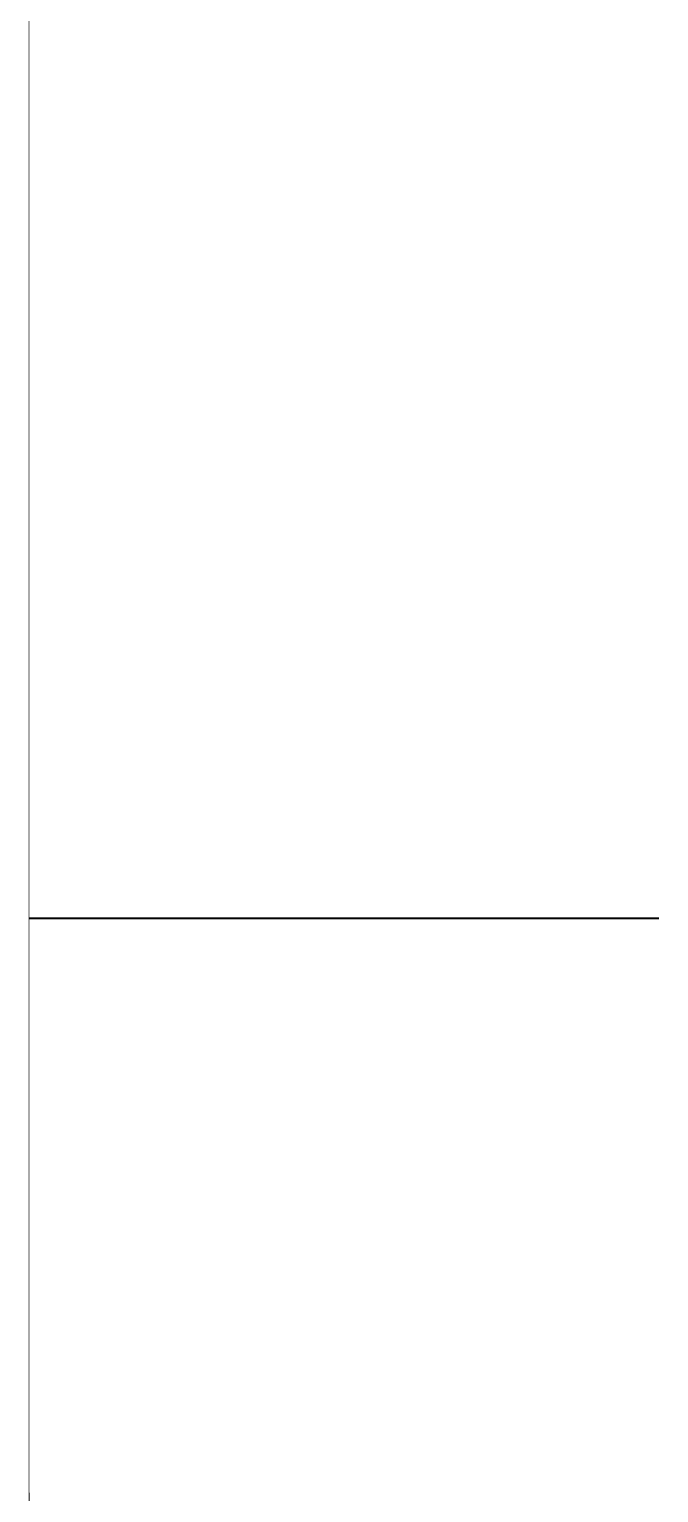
# Model space of a CAD drawing. Extents: x -3080 to 28500, y -1326 to 31609.
# Drawn here: x 26215 to 26220.2, y 28033.92 to 28046.02 of the extents above; entities that cross this region are included whole.
import ezdxf
from ezdxf.xclip import XClip

# ---------------------------------------------------------------- set-up
doc = ezdxf.new("R2010")
doc.units = 0
doc.header["$LTSCALE"] = 100
doc.header["$XCLIPFRAME"] = 2
doc.linetypes.add('188K-SM-07-F10-MECH-CR PIPE-Y2257103$0$X-S-FAB_SL ALL$0$Wipeout_Contour', pattern=[1, 0, -1])
for name, color, linetype in [('0-xref', 8, 'Continuous'), ('188K-SM-07-F10-MECH-CR PIPE-Y2257103$0$X-S-FAB_SL ALL$0$A-WALL-EX', 7, 'Continuous'), ('188K-SM-07-F10-MECH-CR PIPE-Y2257103$0$X-S-FAB_SL ALL$0$ASP_1', 1, 'Continuous'), ('188K-SM-07-F10-MECH-CR PIPE-Y2257103$0$X-S-FAB_SL ALL$0$Hattch', 7, 'Continuous')]:
    doc.layers.add(name, color=color, linetype=linetype)

# ---------------------------------------------------------------- blocks, each defined once
blk = doc.blocks.new('188K-SM-07-F10-MECH-CR PIPE-Y2257103$0$X-S-FAB_SL ALL$0$剖面元素_28_3', base_point=(23061.264, -8263.064))
at = {"layer": '188K-SM-07-F10-MECH-CR PIPE-Y2257103$0$X-S-FAB_SL ALL$0$A-WALL-EX', "color": 6, "lineweight": 0}
blk.add_line((49276.264, -6418.064), (49276.264, -6673.564), dxfattribs=at)
blk = doc.blocks.new('188K-SM-07-F10-MECH-CR PIPE-Y2257103$0$X-S-FAB_SL ALL$0$剖面元素_2209_3', base_point=(23061.264, -8263.064))
at = {"color": 254, "linetype": '188K-SM-07-F10-MECH-CR PIPE-Y2257103$0$X-S-FAB_SL ALL$0$Wipeout_Contour', "lineweight": 0, "ltscale": 149145.21469}
blk.add_wipeout([(49276.264, -6551.781), (49291.868, -6551.781), (49276.264, -6547.45)], dxfattribs=at).dxf.layer = '188K-SM-07-F10-MECH-CR PIPE-Y2257103$0$X-S-FAB_SL ALL$0$Hattch'
at = {"color": 254, "linetype": '188K-SM-07-F10-MECH-CR PIPE-Y2257103$0$X-S-FAB_SL ALL$0$Wipeout_Contour', "lineweight": 0, "ltscale": 149146.98491}
blk.add_wipeout([(49276.264, -6554.305), (49276.264, -6555.069), (49291.868, -6555.069)], dxfattribs=at).dxf.layer = '188K-SM-07-F10-MECH-CR PIPE-Y2257103$0$X-S-FAB_SL ALL$0$Hattch'
at = {"color": 254, "linetype": '188K-SM-07-F10-MECH-CR PIPE-Y2257103$0$X-S-FAB_SL ALL$0$Wipeout_Contour', "lineweight": 0, "ltscale": 149146.450733}
blk.add_wipeout([(49276.264, -6554.305), (49291.868, -6554.305), (49276.264, -6551.781)], dxfattribs=at).dxf.layer = '188K-SM-07-F10-MECH-CR PIPE-Y2257103$0$X-S-FAB_SL ALL$0$Hattch'
at = {"color": 254, "linetype": '188K-SM-07-F10-MECH-CR PIPE-Y2257103$0$X-S-FAB_SL ALL$0$Wipeout_Contour', "lineweight": 0, "ltscale": 149147.106643}
blk.add_wipeout([(49276.264, -6555.107), (49276.264, -6555.13), (49291.868, -6555.13)], dxfattribs=at).dxf.layer = '188K-SM-07-F10-MECH-CR PIPE-Y2257103$0$X-S-FAB_SL ALL$0$Hattch'
at = {"color": 254, "linetype": '188K-SM-07-F10-MECH-CR PIPE-Y2257103$0$X-S-FAB_SL ALL$0$Wipeout_Contour', "lineweight": 0, "ltscale": 149158.989409}
blk.add_wipeout([(49276.264, -6547.45), (49291.868, -6551.781), (49291.868, -6547.45)], dxfattribs=at).dxf.layer = '188K-SM-07-F10-MECH-CR PIPE-Y2257103$0$X-S-FAB_SL ALL$0$Hattch'
at = {"color": 254, "linetype": '188K-SM-07-F10-MECH-CR PIPE-Y2257103$0$X-S-FAB_SL ALL$0$Wipeout_Contour', "lineweight": 0, "ltscale": 149147.11401}
blk.add_wipeout([(49276.264, -6555.146), (49291.868, -6555.146), (49276.264, -6555.13)], dxfattribs=at).dxf.layer = '188K-SM-07-F10-MECH-CR PIPE-Y2257103$0$X-S-FAB_SL ALL$0$Hattch'
at = {"color": 254, "linetype": '188K-SM-07-F10-MECH-CR PIPE-Y2257103$0$X-S-FAB_SL ALL$0$Wipeout_Contour', "lineweight": 0, "ltscale": 149147.095729}
blk.add_wipeout([(49276.264, -6555.107), (49291.868, -6555.107), (49276.264, -6555.069)], dxfattribs=at).dxf.layer = '188K-SM-07-F10-MECH-CR PIPE-Y2257103$0$X-S-FAB_SL ALL$0$Hattch'
at = {"color": 254, "linetype": '188K-SM-07-F10-MECH-CR PIPE-Y2257103$0$X-S-FAB_SL ALL$0$Wipeout_Contour', "lineweight": 0, "ltscale": 149161.229175}
blk.add_wipeout([(49291.868, -6554.305), (49276.264, -6554.305), (49291.868, -6555.069)], dxfattribs=at).dxf.layer = '188K-SM-07-F10-MECH-CR PIPE-Y2257103$0$X-S-FAB_SL ALL$0$Hattch'
at = {"color": 254, "linetype": '188K-SM-07-F10-MECH-CR PIPE-Y2257103$0$X-S-FAB_SL ALL$0$Wipeout_Contour', "lineweight": 0, "ltscale": 149147.120008}
blk.add_wipeout([(49291.868, -6555.161), (49276.264, -6555.146), (49276.264, -6555.161)], dxfattribs=at).dxf.layer = '188K-SM-07-F10-MECH-CR PIPE-Y2257103$0$X-S-FAB_SL ALL$0$Hattch'
at = {"color": 254, "linetype": '188K-SM-07-F10-MECH-CR PIPE-Y2257103$0$X-S-FAB_SL ALL$0$Wipeout_Contour', "lineweight": 0, "ltscale": 149160.463113}
blk.add_wipeout([(49291.868, -6551.781), (49276.264, -6551.781), (49291.868, -6554.305)], dxfattribs=at).dxf.layer = '188K-SM-07-F10-MECH-CR PIPE-Y2257103$0$X-S-FAB_SL ALL$0$Hattch'
at = {"color": 254, "linetype": '188K-SM-07-F10-MECH-CR PIPE-Y2257103$0$X-S-FAB_SL ALL$0$Wipeout_Contour', "lineweight": 0, "ltscale": 149154.230441}
blk.add_wipeout([(49276.264, -6555.161), (49284.066, -6555.176), (49291.868, -6555.161)], dxfattribs=at).dxf.layer = '188K-SM-07-F10-MECH-CR PIPE-Y2257103$0$X-S-FAB_SL ALL$0$Hattch'
at = {"color": 254, "linetype": '188K-SM-07-F10-MECH-CR PIPE-Y2257103$0$X-S-FAB_SL ALL$0$Wipeout_Contour', "lineweight": 0, "ltscale": 149138.896186}
blk.add_wipeout([(49276.264, -6555.161), (49278.864, -6555.176), (49281.465, -6555.176)], dxfattribs=at).dxf.layer = '188K-SM-07-F10-MECH-CR PIPE-Y2257103$0$X-S-FAB_SL ALL$0$Hattch'
at = {"color": 254, "linetype": '188K-SM-07-F10-MECH-CR PIPE-Y2257103$0$X-S-FAB_SL ALL$0$Wipeout_Contour', "lineweight": 0, "ltscale": 149134.235811}
blk.add_wipeout([(49276.264, -6555.161), (49276.264, -6555.176), (49278.864, -6555.176)], dxfattribs=at).dxf.layer = '188K-SM-07-F10-MECH-CR PIPE-Y2257103$0$X-S-FAB_SL ALL$0$Hattch'
at = {"color": 254, "linetype": '188K-SM-07-F10-MECH-CR PIPE-Y2257103$0$X-S-FAB_SL ALL$0$Wipeout_Contour', "lineweight": 0, "ltscale": 149143.886991}
blk.add_wipeout([(49284.066, -6555.176), (49276.264, -6555.161), (49281.465, -6555.176)], dxfattribs=at).dxf.layer = '188K-SM-07-F10-MECH-CR PIPE-Y2257103$0$X-S-FAB_SL ALL$0$Hattch'
at = {"color": 254, "linetype": '188K-SM-07-F10-MECH-CR PIPE-Y2257103$0$X-S-FAB_SL ALL$0$Wipeout_Contour', "lineweight": 0, "ltscale": 149139.262517}
blk.add_wipeout([(49280.165, -6555.177), (49278.214, -6555.177), (49278.214, -6555.178)], dxfattribs=at).dxf.layer = '188K-SM-07-F10-MECH-CR PIPE-Y2257103$0$X-S-FAB_SL ALL$0$Hattch'
at = {"color": 254, "linetype": '188K-SM-07-F10-MECH-CR PIPE-Y2257103$0$X-S-FAB_SL ALL$0$Wipeout_Contour', "lineweight": 0, "ltscale": 149146.996977}
blk.add_wipeout([(49284.066, -6555.178), (49280.165, -6555.178), (49280.165, -6555.179)], dxfattribs=at).dxf.layer = '188K-SM-07-F10-MECH-CR PIPE-Y2257103$0$X-S-FAB_SL ALL$0$Hattch'
at = {"color": 254, "linetype": '188K-SM-07-F10-MECH-CR PIPE-Y2257103$0$X-S-FAB_SL ALL$0$Wipeout_Contour', "lineweight": 0, "ltscale": 149147.129416}
blk.add_wipeout([(49280.165, -6555.179), (49280.165, -6555.18), (49284.066, -6555.18)], dxfattribs=at).dxf.layer = '188K-SM-07-F10-MECH-CR PIPE-Y2257103$0$X-S-FAB_SL ALL$0$Hattch'
at = {"color": 254, "linetype": '188K-SM-07-F10-MECH-CR PIPE-Y2257103$0$X-S-FAB_SL ALL$0$Wipeout_Contour', "lineweight": 0, "ltscale": 149149.939289}
blk.add_wipeout([(49280.165, -6555.179), (49284.066, -6555.18), (49284.066, -6555.178)], dxfattribs=at).dxf.layer = '188K-SM-07-F10-MECH-CR PIPE-Y2257103$0$X-S-FAB_SL ALL$0$Hattch'
at = {"color": 254, "linetype": '188K-SM-07-F10-MECH-CR PIPE-Y2257103$0$X-S-FAB_SL ALL$0$Wipeout_Contour', "lineweight": 0, "ltscale": 149139.262952}
blk.add_wipeout([(49280.165, -6555.178), (49278.214, -6555.178), (49278.214, -6555.179)], dxfattribs=at).dxf.layer = '188K-SM-07-F10-MECH-CR PIPE-Y2257103$0$X-S-FAB_SL ALL$0$Hattch'
at = {"color": 254, "linetype": '188K-SM-07-F10-MECH-CR PIPE-Y2257103$0$X-S-FAB_SL ALL$0$Wipeout_Contour', "lineweight": 0, "ltscale": 149139.263388}
blk.add_wipeout([(49280.165, -6555.179), (49278.214, -6555.179), (49278.214, -6555.18)], dxfattribs=at).dxf.layer = '188K-SM-07-F10-MECH-CR PIPE-Y2257103$0$X-S-FAB_SL ALL$0$Hattch'
at = {"color": 254, "linetype": '188K-SM-07-F10-MECH-CR PIPE-Y2257103$0$X-S-FAB_SL ALL$0$Wipeout_Contour', "lineweight": 0, "ltscale": 149146.997848}
blk.add_wipeout([(49284.066, -6555.18), (49280.165, -6555.18), (49280.165, -6555.181)], dxfattribs=at).dxf.layer = '188K-SM-07-F10-MECH-CR PIPE-Y2257103$0$X-S-FAB_SL ALL$0$Hattch'
at = {"color": 254, "linetype": '188K-SM-07-F10-MECH-CR PIPE-Y2257103$0$X-S-FAB_SL ALL$0$Wipeout_Contour', "lineweight": 0, "ltscale": 149147.130287}
blk.add_wipeout([(49280.165, -6555.181), (49280.165, -6555.182), (49284.066, -6555.182)], dxfattribs=at).dxf.layer = '188K-SM-07-F10-MECH-CR PIPE-Y2257103$0$X-S-FAB_SL ALL$0$Hattch'
at = {"color": 254, "linetype": '188K-SM-07-F10-MECH-CR PIPE-Y2257103$0$X-S-FAB_SL ALL$0$Wipeout_Contour', "lineweight": 0, "ltscale": 149149.940157}
blk.add_wipeout([(49280.165, -6555.181), (49284.066, -6555.182), (49284.066, -6555.18)], dxfattribs=at).dxf.layer = '188K-SM-07-F10-MECH-CR PIPE-Y2257103$0$X-S-FAB_SL ALL$0$Hattch'
at = {"color": 254, "linetype": '188K-SM-07-F10-MECH-CR PIPE-Y2257103$0$X-S-FAB_SL ALL$0$Wipeout_Contour', "lineweight": 0, "ltscale": 149139.263822}
blk.add_wipeout([(49280.165, -6555.18), (49278.214, -6555.18), (49278.214, -6555.181)], dxfattribs=at).dxf.layer = '188K-SM-07-F10-MECH-CR PIPE-Y2257103$0$X-S-FAB_SL ALL$0$Hattch'
at = {"color": 254, "linetype": '188K-SM-07-F10-MECH-CR PIPE-Y2257103$0$X-S-FAB_SL ALL$0$Wipeout_Contour', "lineweight": 0, "ltscale": 149139.264259}
blk.add_wipeout([(49280.165, -6555.181), (49278.214, -6555.181), (49278.214, -6555.182)], dxfattribs=at).dxf.layer = '188K-SM-07-F10-MECH-CR PIPE-Y2257103$0$X-S-FAB_SL ALL$0$Hattch'
at = {"color": 254, "linetype": '188K-SM-07-F10-MECH-CR PIPE-Y2257103$0$X-S-FAB_SL ALL$0$Wipeout_Contour', "lineweight": 0, "ltscale": 149139.264693}
blk.add_wipeout([(49280.165, -6555.182), (49278.214, -6555.182), (49278.214, -6555.184)], dxfattribs=at).dxf.layer = '188K-SM-07-F10-MECH-CR PIPE-Y2257103$0$X-S-FAB_SL ALL$0$Hattch'
at = {"color": 254, "linetype": '188K-SM-07-F10-MECH-CR PIPE-Y2257103$0$X-S-FAB_SL ALL$0$Wipeout_Contour', "lineweight": 0, "ltscale": 149135.296127}
blk.add_wipeout([(49278.864, -6555.176), (49276.264, -6555.176), (49278.214, -6555.177)], dxfattribs=at).dxf.layer = '188K-SM-07-F10-MECH-CR PIPE-Y2257103$0$X-S-FAB_SL ALL$0$Hattch'
at = {"color": 254, "linetype": '188K-SM-07-F10-MECH-CR PIPE-Y2257103$0$X-S-FAB_SL ALL$0$Wipeout_Contour', "lineweight": 0, "ltscale": 149148.02126}
blk.add_wipeout([(49281.465, -6555.176), (49280.165, -6555.177), (49284.066, -6555.178)], dxfattribs=at).dxf.layer = '188K-SM-07-F10-MECH-CR PIPE-Y2257103$0$X-S-FAB_SL ALL$0$Hattch'
at = {"color": 254, "linetype": '188K-SM-07-F10-MECH-CR PIPE-Y2257103$0$X-S-FAB_SL ALL$0$Wipeout_Contour', "lineweight": 0, "ltscale": 149142.633458}
blk.add_wipeout([(49281.465, -6555.176), (49278.864, -6555.176), (49280.165, -6555.177)], dxfattribs=at).dxf.layer = '188K-SM-07-F10-MECH-CR PIPE-Y2257103$0$X-S-FAB_SL ALL$0$Hattch'
at = {"color": 254, "linetype": '188K-SM-07-F10-MECH-CR PIPE-Y2257103$0$X-S-FAB_SL ALL$0$Wipeout_Contour', "lineweight": 0, "ltscale": 149139.708168}
blk.add_wipeout([(49278.864, -6555.176), (49278.214, -6555.177), (49280.165, -6555.177)], dxfattribs=at).dxf.layer = '188K-SM-07-F10-MECH-CR PIPE-Y2257103$0$X-S-FAB_SL ALL$0$Hattch'
at = {"color": 254, "linetype": '188K-SM-07-F10-MECH-CR PIPE-Y2257103$0$X-S-FAB_SL ALL$0$Wipeout_Contour', "lineweight": 0, "ltscale": 149134.404679}
blk.add_wipeout([(49278.214, -6555.179), (49278.214, -6555.178), (49276.264, -6555.178)], dxfattribs=at).dxf.layer = '188K-SM-07-F10-MECH-CR PIPE-Y2257103$0$X-S-FAB_SL ALL$0$Hattch'
at = {"color": 254, "linetype": '188K-SM-07-F10-MECH-CR PIPE-Y2257103$0$X-S-FAB_SL ALL$0$Wipeout_Contour', "lineweight": 0, "ltscale": 149147.128545}
blk.add_wipeout([(49280.165, -6555.177), (49280.165, -6555.178), (49284.066, -6555.178)], dxfattribs=at).dxf.layer = '188K-SM-07-F10-MECH-CR PIPE-Y2257103$0$X-S-FAB_SL ALL$0$Hattch'
at = {"color": 254, "linetype": '188K-SM-07-F10-MECH-CR PIPE-Y2257103$0$X-S-FAB_SL ALL$0$Wipeout_Contour', "lineweight": 0, "ltscale": 149133.529015}
blk.add_wipeout([(49278.214, -6555.179), (49276.264, -6555.178), (49276.264, -6555.18)], dxfattribs=at).dxf.layer = '188K-SM-07-F10-MECH-CR PIPE-Y2257103$0$X-S-FAB_SL ALL$0$Hattch'
at = {"color": 254, "linetype": '188K-SM-07-F10-MECH-CR PIPE-Y2257103$0$X-S-FAB_SL ALL$0$Wipeout_Contour', "lineweight": 0, "ltscale": 149142.768514}
blk.add_wipeout([(49278.864, -6555.185), (49281.465, -6555.185), (49280.165, -6555.184)], dxfattribs=at).dxf.layer = '188K-SM-07-F10-MECH-CR PIPE-Y2257103$0$X-S-FAB_SL ALL$0$Hattch'
at = {"color": 254, "linetype": '188K-SM-07-F10-MECH-CR PIPE-Y2257103$0$X-S-FAB_SL ALL$0$Wipeout_Contour', "lineweight": 0, "ltscale": 149134.536249}
blk.add_wipeout([(49276.264, -6555.178), (49278.214, -6555.178), (49278.214, -6555.177)], dxfattribs=at).dxf.layer = '188K-SM-07-F10-MECH-CR PIPE-Y2257103$0$X-S-FAB_SL ALL$0$Hattch'
at = {"color": 254, "linetype": '188K-SM-07-F10-MECH-CR PIPE-Y2257103$0$X-S-FAB_SL ALL$0$Wipeout_Contour', "lineweight": 0, "ltscale": 149146.998718}
blk.add_wipeout([(49280.165, -6555.182), (49280.165, -6555.184), (49284.066, -6555.182)], dxfattribs=at).dxf.layer = '188K-SM-07-F10-MECH-CR PIPE-Y2257103$0$X-S-FAB_SL ALL$0$Hattch'
at = {"color": 254, "linetype": '188K-SM-07-F10-MECH-CR PIPE-Y2257103$0$X-S-FAB_SL ALL$0$Wipeout_Contour', "lineweight": 0, "ltscale": 149133.528147}
blk.add_wipeout([(49276.264, -6555.178), (49278.214, -6555.177), (49276.264, -6555.176)], dxfattribs=at).dxf.layer = '188K-SM-07-F10-MECH-CR PIPE-Y2257103$0$X-S-FAB_SL ALL$0$Hattch'
at = {"color": 254, "linetype": '188K-SM-07-F10-MECH-CR PIPE-Y2257103$0$X-S-FAB_SL ALL$0$Wipeout_Contour', "lineweight": 0, "ltscale": 149133.529882}
blk.add_wipeout([(49276.264, -6555.18), (49276.264, -6555.182), (49278.214, -6555.181)], dxfattribs=at).dxf.layer = '188K-SM-07-F10-MECH-CR PIPE-Y2257103$0$X-S-FAB_SL ALL$0$Hattch'
at = {"color": 254, "linetype": '188K-SM-07-F10-MECH-CR PIPE-Y2257103$0$X-S-FAB_SL ALL$0$Wipeout_Contour', "lineweight": 0, "ltscale": 149134.405549}
blk.add_wipeout([(49276.264, -6555.18), (49278.214, -6555.181), (49278.214, -6555.18)], dxfattribs=at).dxf.layer = '188K-SM-07-F10-MECH-CR PIPE-Y2257103$0$X-S-FAB_SL ALL$0$Hattch'
at = {"color": 254, "linetype": '188K-SM-07-F10-MECH-CR PIPE-Y2257103$0$X-S-FAB_SL ALL$0$Wipeout_Contour', "lineweight": 0, "ltscale": 149134.537991}
blk.add_wipeout([(49278.214, -6555.181), (49276.264, -6555.182), (49278.214, -6555.182)], dxfattribs=at).dxf.layer = '188K-SM-07-F10-MECH-CR PIPE-Y2257103$0$X-S-FAB_SL ALL$0$Hattch'
at = {"color": 254, "linetype": '188K-SM-07-F10-MECH-CR PIPE-Y2257103$0$X-S-FAB_SL ALL$0$Wipeout_Contour', "lineweight": 0, "ltscale": 149134.53712}
blk.add_wipeout([(49276.264, -6555.18), (49278.214, -6555.18), (49278.214, -6555.179)], dxfattribs=at).dxf.layer = '188K-SM-07-F10-MECH-CR PIPE-Y2257103$0$X-S-FAB_SL ALL$0$Hattch'
at = {"color": 254, "linetype": '188K-SM-07-F10-MECH-CR PIPE-Y2257103$0$X-S-FAB_SL ALL$0$Wipeout_Contour', "lineweight": 0, "ltscale": 149139.579211}
blk.add_wipeout([(49278.864, -6555.185), (49280.165, -6555.184), (49278.214, -6555.184)], dxfattribs=at).dxf.layer = '188K-SM-07-F10-MECH-CR PIPE-Y2257103$0$X-S-FAB_SL ALL$0$Hattch'
at = {"color": 254, "linetype": '188K-SM-07-F10-MECH-CR PIPE-Y2257103$0$X-S-FAB_SL ALL$0$Wipeout_Contour', "lineweight": 0, "ltscale": 149133.530395}
blk.add_wipeout([(49278.214, -6555.184), (49276.264, -6555.182), (49276.264, -6555.185)], dxfattribs=at).dxf.layer = '188K-SM-07-F10-MECH-CR PIPE-Y2257103$0$X-S-FAB_SL ALL$0$Hattch'
at = {"color": 254, "linetype": '188K-SM-07-F10-MECH-CR PIPE-Y2257103$0$X-S-FAB_SL ALL$0$Wipeout_Contour', "lineweight": 0, "ltscale": 149148.023503}
blk.add_wipeout([(49281.465, -6555.185), (49284.066, -6555.182), (49280.165, -6555.184)], dxfattribs=at).dxf.layer = '188K-SM-07-F10-MECH-CR PIPE-Y2257103$0$X-S-FAB_SL ALL$0$Hattch'
at = {"color": 254, "linetype": '188K-SM-07-F10-MECH-CR PIPE-Y2257103$0$X-S-FAB_SL ALL$0$Wipeout_Contour', "lineweight": 0, "ltscale": 149134.40642}
blk.add_wipeout([(49278.214, -6555.182), (49276.264, -6555.182), (49278.214, -6555.184)], dxfattribs=at).dxf.layer = '188K-SM-07-F10-MECH-CR PIPE-Y2257103$0$X-S-FAB_SL ALL$0$Hattch'
at = {"color": 254, "linetype": '188K-SM-07-F10-MECH-CR PIPE-Y2257103$0$X-S-FAB_SL ALL$0$Wipeout_Contour', "lineweight": 0, "ltscale": 149135.431185}
blk.add_wipeout([(49278.214, -6555.184), (49276.264, -6555.185), (49278.864, -6555.185)], dxfattribs=at).dxf.layer = '188K-SM-07-F10-MECH-CR PIPE-Y2257103$0$X-S-FAB_SL ALL$0$Hattch'
at = {"color": 254, "linetype": '188K-SM-07-F10-MECH-CR PIPE-Y2257103$0$X-S-FAB_SL ALL$0$Wipeout_Contour', "lineweight": 0, "ltscale": 149143.262176}
blk.add_wipeout([(49281.465, -6555.185), (49278.864, -6555.185), (49280.165, -6559.926)], dxfattribs=at).dxf.layer = '188K-SM-07-F10-MECH-CR PIPE-Y2257103$0$X-S-FAB_SL ALL$0$Hattch'
at = {"color": 254, "linetype": '188K-SM-07-F10-MECH-CR PIPE-Y2257103$0$X-S-FAB_SL ALL$0$Wipeout_Contour', "lineweight": 0, "ltscale": 149138.69833}
blk.add_wipeout([(49278.864, -6555.185), (49276.264, -6559.926), (49280.165, -6559.926)], dxfattribs=at).dxf.layer = '188K-SM-07-F10-MECH-CR PIPE-Y2257103$0$X-S-FAB_SL ALL$0$Hattch'
at = {"color": 254, "linetype": '188K-SM-07-F10-MECH-CR PIPE-Y2257103$0$X-S-FAB_SL ALL$0$Wipeout_Contour', "lineweight": 0, "ltscale": 149161.448684}
blk.add_wipeout([(49276.264, -6555.107), (49291.868, -6555.13), (49291.868, -6555.107)], dxfattribs=at).dxf.layer = '188K-SM-07-F10-MECH-CR PIPE-Y2257103$0$X-S-FAB_SL ALL$0$Hattch'
at = {"color": 254, "linetype": '188K-SM-07-F10-MECH-CR PIPE-Y2257103$0$X-S-FAB_SL ALL$0$Wipeout_Contour', "lineweight": 0, "ltscale": 149161.456765}
blk.add_wipeout([(49276.264, -6555.13), (49291.868, -6555.146), (49291.868, -6555.13)], dxfattribs=at).dxf.layer = '188K-SM-07-F10-MECH-CR PIPE-Y2257103$0$X-S-FAB_SL ALL$0$Hattch'
at = {"color": 254, "linetype": '188K-SM-07-F10-MECH-CR PIPE-Y2257103$0$X-S-FAB_SL ALL$0$Wipeout_Contour', "lineweight": 0, "ltscale": 149161.435635}
blk.add_wipeout([(49276.264, -6555.069), (49291.868, -6555.107), (49291.868, -6555.069)], dxfattribs=at).dxf.layer = '188K-SM-07-F10-MECH-CR PIPE-Y2257103$0$X-S-FAB_SL ALL$0$Hattch'
at = {"color": 254, "linetype": '188K-SM-07-F10-MECH-CR PIPE-Y2257103$0$X-S-FAB_SL ALL$0$Wipeout_Contour', "lineweight": 0, "ltscale": 149161.463073}
blk.add_wipeout([(49291.868, -6555.146), (49276.264, -6555.146), (49291.868, -6555.161)], dxfattribs=at).dxf.layer = '188K-SM-07-F10-MECH-CR PIPE-Y2257103$0$X-S-FAB_SL ALL$0$Hattch'
at = {"color": 254, "linetype": '188K-SM-07-F10-MECH-CR PIPE-Y2257103$0$X-S-FAB_SL ALL$0$Wipeout_Contour', "lineweight": 0, "ltscale": 149140.336757}
blk.add_wipeout([(49280.165, -6555.178), (49280.165, -6555.177), (49278.214, -6555.178)], dxfattribs=at).dxf.layer = '188K-SM-07-F10-MECH-CR PIPE-Y2257103$0$X-S-FAB_SL ALL$0$Hattch'
at = {"color": 254, "linetype": '188K-SM-07-F10-MECH-CR PIPE-Y2257103$0$X-S-FAB_SL ALL$0$Wipeout_Contour', "lineweight": 0, "ltscale": 149140.337193}
blk.add_wipeout([(49280.165, -6555.179), (49280.165, -6555.178), (49278.214, -6555.179)], dxfattribs=at).dxf.layer = '188K-SM-07-F10-MECH-CR PIPE-Y2257103$0$X-S-FAB_SL ALL$0$Hattch'
at = {"color": 254, "linetype": '188K-SM-07-F10-MECH-CR PIPE-Y2257103$0$X-S-FAB_SL ALL$0$Wipeout_Contour', "lineweight": 0, "ltscale": 149140.337627}
blk.add_wipeout([(49280.165, -6555.18), (49280.165, -6555.179), (49278.214, -6555.18)], dxfattribs=at).dxf.layer = '188K-SM-07-F10-MECH-CR PIPE-Y2257103$0$X-S-FAB_SL ALL$0$Hattch'
at = {"color": 254, "linetype": '188K-SM-07-F10-MECH-CR PIPE-Y2257103$0$X-S-FAB_SL ALL$0$Wipeout_Contour', "lineweight": 0, "ltscale": 149140.338064}
blk.add_wipeout([(49280.165, -6555.181), (49280.165, -6555.18), (49278.214, -6555.181)], dxfattribs=at).dxf.layer = '188K-SM-07-F10-MECH-CR PIPE-Y2257103$0$X-S-FAB_SL ALL$0$Hattch'
at = {"color": 254, "linetype": '188K-SM-07-F10-MECH-CR PIPE-Y2257103$0$X-S-FAB_SL ALL$0$Wipeout_Contour', "lineweight": 0, "ltscale": 149140.338498}
blk.add_wipeout([(49280.165, -6555.182), (49280.165, -6555.181), (49278.214, -6555.182)], dxfattribs=at).dxf.layer = '188K-SM-07-F10-MECH-CR PIPE-Y2257103$0$X-S-FAB_SL ALL$0$Hattch'
at = {"color": 254, "linetype": '188K-SM-07-F10-MECH-CR PIPE-Y2257103$0$X-S-FAB_SL ALL$0$Wipeout_Contour', "lineweight": 0, "ltscale": 149140.338935}
blk.add_wipeout([(49280.165, -6555.184), (49280.165, -6555.182), (49278.214, -6555.184)], dxfattribs=at).dxf.layer = '188K-SM-07-F10-MECH-CR PIPE-Y2257103$0$X-S-FAB_SL ALL$0$Hattch'
at = {"color": 254, "linetype": '188K-SM-07-F10-MECH-CR PIPE-Y2257103$0$X-S-FAB_SL ALL$0$Wipeout_Contour', "lineweight": 0, "ltscale": 149134.734838}
blk.add_wipeout([(49278.864, -6555.185), (49276.264, -6555.185), (49276.264, -6559.926)], dxfattribs=at).dxf.layer = '188K-SM-07-F10-MECH-CR PIPE-Y2257103$0$X-S-FAB_SL ALL$0$Hattch'
at = {"color": 254, "linetype": '188K-SM-07-F10-MECH-CR PIPE-Y2257103$0$X-S-FAB_SL ALL$0$Wipeout_Contour', "lineweight": 0, "ltscale": 149149.340673}
blk.add_wipeout([(49280.165, -6559.926), (49284.066, -6559.926), (49281.465, -6555.185)], dxfattribs=at).dxf.layer = '188K-SM-07-F10-MECH-CR PIPE-Y2257103$0$X-S-FAB_SL ALL$0$Hattch'
at = {"layer": '188K-SM-07-F10-MECH-CR PIPE-Y2257103$0$X-S-FAB_SL ALL$0$A-WALL-EX', "color": 8, "lineweight": 0}
for p, q in [((49276.264, -6555.176), (49278.864, -6555.176)), ((49276.264, -6555.185), (49278.864, -6555.185)), ((49281.465, -6555.176), (49278.864, -6555.176)), ((49281.465, -6555.185), (49278.864, -6555.185))]:
    blk.add_line(p, q, dxfattribs=at)
blk = doc.blocks.new('188K-SM-07-F10-MECH-CR PIPE-Y2257103$0$X-S-FAB_SL ALL$0$A$C2e9ab586')
at = {"layer": '188K-SM-07-F10-MECH-CR PIPE-Y2257103$0$X-S-FAB_SL ALL$0$A-WALL-EX', "lineweight": 0}
blk.add_blockref('188K-SM-07-F10-MECH-CR PIPE-Y2257103$0$X-S-FAB_SL ALL$0$剖面元素_28_3', (-28106.385, 285), dxfattribs=at)
blk.add_blockref('188K-SM-07-F10-MECH-CR PIPE-Y2257103$0$X-S-FAB_SL ALL$0$剖面元素_2209_3', (-28106.385, 285), dxfattribs=at)
blk = doc.blocks.new('188K-SM-07-F10-MECH-CR PIPE-Y2257103$0$X-S-FAB_SL ALL')
at = {"layer": '188K-SM-07-F10-MECH-CR PIPE-Y2257103$0$X-S-FAB_SL ALL$0$ASP_1'}
blk.add_blockref('188K-SM-07-F10-MECH-CR PIPE-Y2257103$0$X-S-FAB_SL ALL$0$A$C2e9ab586', (23632.864, -73288.977), dxfattribs=at)
blk = doc.blocks.new('188K-SM-07-F10-MECH-CR PIPE-Y2257103')
ref = blk.add_blockref('188K-SM-07-F10-MECH-CR PIPE-Y2257103$0$X-S-FAB_SL ALL', (4473.521, 99334.763))
XClip(ref).set_block_clipping_path([(-7553.4648570136, -75341.9369645483), (24026.2025623869, -67725.7696244382)])

msp = doc.modelspace()

# ---------------------------------------------------------------- block references
at = {"layer": '0-xref'}
msp.add_blockref('188K-SM-07-F10-MECH-CR PIPE-Y2257103', (0, 0), dxfattribs=at)

doc.saveas('drawing.dxf')
